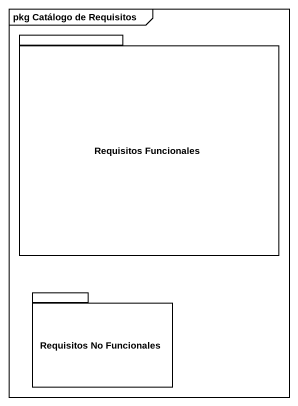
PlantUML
@startuml
mainframe pkg Catálogo de Requisitos
package "Requisitos Funcionales" as Requisitos_Funcionales {
}
package "Requisitos No Funcionales" as Requisitos_No_Funcionales {
}
@enduml
